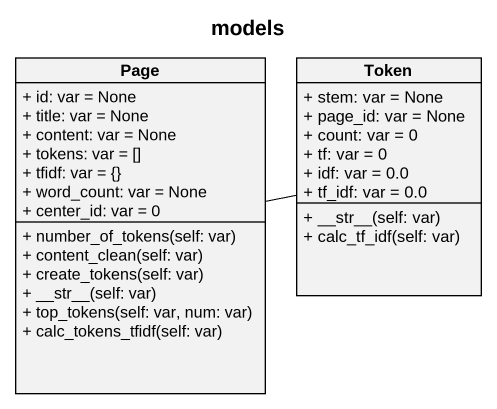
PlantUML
@startuml
title models
hide circle
hide empty members
skinparam classAttributeIconSize 0
class "Page" as Page_ {
  + id: var = None
  + title: var = None
  + content: var = None
  + tokens: var = []
  + tfidf: var = {}
  + word_count: var = None
  + center_id: var = 0
  + number_of_tokens(self: var)
  + content_clean(self: var)
  + create_tokens(self: var)
  + ~__str~__(self: var)
  + top_tokens(self: var, num: var)
  + calc_tokens_tfidf(self: var)
}
class Token {
  + stem: var = None
  + page_id: var = None
  + count: var = 0
  + tf: var = 0
  + idf: var = 0.0
  + tf_idf: var = 0.0
  + ~__str~__(self: var)
  + calc_tf_idf(self: var)
}
Page_ -right- Token
@enduml
